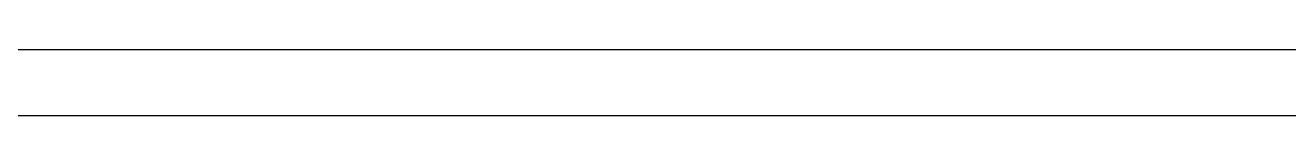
# Model space of a CAD drawing. Header units: millimetres. Extents: x 0 to 4378, y 0 to 2376.
# Drawn here: x 788.84 to 811.9, y 1975.63 to 1976.83 of the extents above; entities that cross this region are included whole.
import ezdxf

# ---------------------------------------------------------------- set-up
doc = ezdxf.new("R2010")
doc.units = ezdxf.units.MM
doc.header["$LTSCALE"] = 0.2

# ---------------------------------------------------------------- blocks, each defined once
blk = doc.blocks.new('A$Ce3085cef_1')
for points, knots in [([(10.424, -189.566), (14.455, -189.566), (18.319, -189.566), (23.818, -189.566), (25.726, -189.566), (29.236, -189.566), (30.836, -189.566), (33.732, -189.566), (35.038, -189.566), (37.259, -189.566), (38.179, -189.566), (39.644, -189.566), (40.19, -189.566), (40.802, -189.566), (40.94, -189.566), (40.94, -189.566)], [-0.9999997, -0.9999997, -0.9999997, -0.9999997, -0.8874103, -0.8874103, -0.8234994, -0.8234994, -0.7595886, -0.7595886, -0.6956777, -0.6956777, -0.6317668, -0.6317668, -0.5678559, -0.5678559, -0.5152333, -0.5152333, -0.5152333, -0.5152333]), ([(9.412, -190.77), (13.79, -190.77), (17.992, -190.77), (23.765, -190.77), (25.669, -190.77), (29.171, -190.77), (30.768, -190.77), (33.657, -190.77), (34.96, -190.77), (37.176, -190.77), (38.094, -190.77), (39.555, -190.77), (40.1, -190.77), (40.711, -190.77), (40.849, -190.77), (40.849, -190.77)], [0.0000101, 0.0000101, 0.0000101, 0.0000101, 0.1205223, 0.1205223, 0.1837668, 0.1837668, 0.2470112, 0.2470112, 0.3102557, 0.3102557, 0.3735002, 0.3735002, 0.4367446, 0.4367446, 0.4888005, 0.4888005, 0.4888005, 0.4888005])]:
    blk.add_open_spline(points, degree=3, knots=knots)

msp = doc.modelspace()

# ---------------------------------------------------------------- block references
msp.add_blockref('A$Ce3085cef_1', (777.219, 2166.397))

doc.saveas('drawing.dxf')
